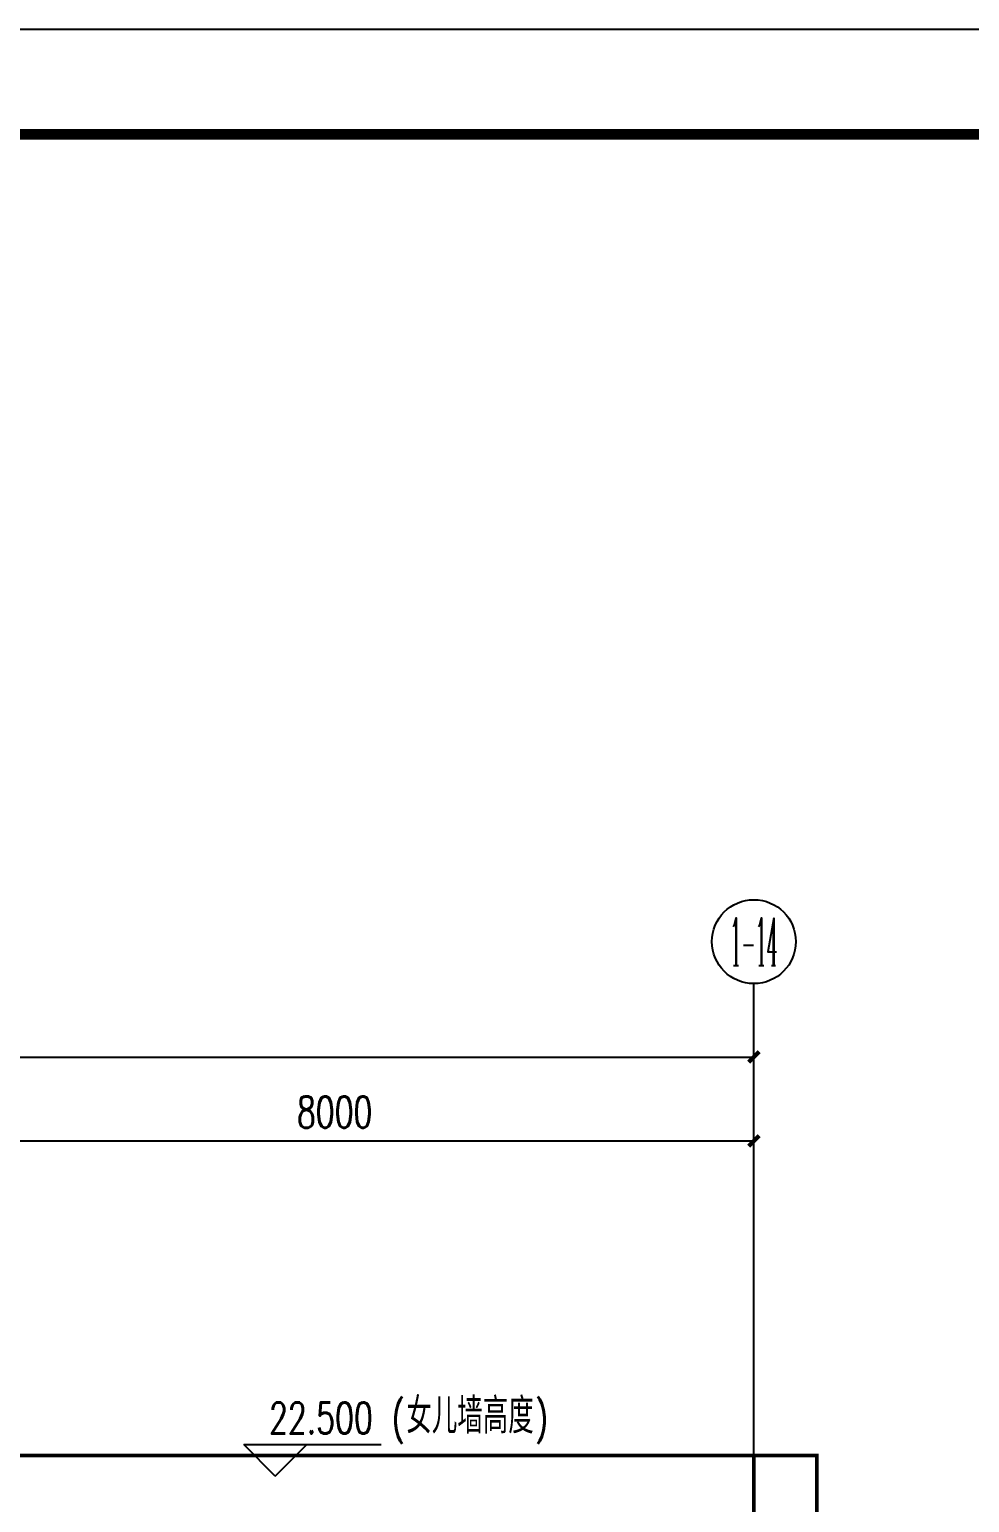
# Model space of a CAD drawing. Extents: x -6243262 to 3079315, y -2914302 to 172723.
# Drawn here: x -5449551 to -5440583, y -771823 to -757772 of the extents above; entities that cross this region are included whole.
import ezdxf
from ezdxf.enums import TextEntityAlignment as Align

# ---------------------------------------------------------------- set-up
doc = ezdxf.new("R2010")
doc.units = 0
doc.header["$LTSCALE"] = 1000
for name, color, linetype in [('AXIS', 3, 'Continuous'), ('AXIS_TEXT', 7, 'Continuous'), ('DIM_ELEV', 3, 'Continuous'), ('DOTE', 24, 'Continuous'), ('PUB_TEXT', 7, 'Continuous'), ('PUB_TITLE', 4, 'Continuous'), ('WALL-PARAPET', 6, 'Continuous'), ('WIRE-避雷', 4, 'Continuous')]:
    doc.layers.add(name, color=color, linetype=linetype)
doc.styles.add('_TCH_AXIS', font='COMPLEX', dxfattribs={"bigfont": 'GBCBIG'})
doc.styles.add('_TCH_DIM', font='SIMPLEX', dxfattribs={"bigfont": 'GBCBIG'})
doc.styles.add('_TCH_DIM_T3', font='SIMPLEX', dxfattribs={"width": 0.705882, "bigfont": 'GBCBIG'})
doc.styles.add('COMPLEX', font='COMPLEX')
doc.styles.add('TG_LINETYPE_THUND', font='SIMPLEX', dxfattribs={"width": 0.8, "height": 5.5, "bigfont": 'HZTXT'})
doc.linetypes.add('TG_×2', pattern='A,0.75,0,["×",TG_LINETYPE_THUND,S=0.1,R=0,X=-0.23,Y=-0.21],0.65,-0.13,0.13,-0.13', length=2)
doc.dimstyles.new('_TCH_ARCH&&100', dxfattribs={"dimtxt": 297.5, "dimasz": 100, "dimexe": 250, "dimexo": 300, "dimgap": 126.25, "dimtad": 1, "dimdec": 0, "dimzin": 0, "dimdsep": 46, "dimtxsty": '_TCH_DIM_T3', "dimblk": 'ARCHTICK', "dimcen": 0.09, "dimclrt": 7, "dimazin": 2, "dimtfac": 1, "dimtdec": 0, "dimtix": 1, "dimtmove": 2, "dimatfit": 3, "dimfxl": 0, "dimtolj": 1, "dimtzin": 0, "dimarcsym": 0})

# ---------------------------------------------------------------- blocks, each defined once
blk = doc.blocks.new('_ArchTick')
at = {"color": 0, "linetype": 'ByBlock', "const_width": 0.4}
blk.add_lwpolyline([(-0.5, -0.5), (0.5, 0.5)], dxfattribs=at)
blk = doc.blocks.new('*D362')
at = {"layer": 'AXIS', "color": 0, "lineweight": -2, "transparency": 16777216}
for p, q in [((1707117, -715681), (1707117, -713231)), ((1715117, -715681), (1715117, -713231)), ((1707117, -713481), (1715117, -713481))]:
    blk.add_line(p, q, dxfattribs=at)
at = {"layer": 'Defpoints', "color": 0, "transparency": 16777216}
for p in [(1715117, -713481), (1707117, -715981), (1715117, -715981)]:
    blk.add_point(p, dxfattribs=at)
at = {"layer": 'AXIS', "color": 0, "lineweight": -2, "transparency": 16777216, "xscale": 100, "yscale": 100, "zscale": 100, "rotation": 180}
blk.add_blockref('_ArchTick', (1707117, -713481), dxfattribs=at)
at = {"layer": 'AXIS', "color": 0, "lineweight": -2, "transparency": 16777216, "xscale": 100, "yscale": 100, "zscale": 100}
blk.add_blockref('_ArchTick', (1715117, -713481), dxfattribs=at)
at = {"layer": 'AXIS', "color": 7, "transparency": 16777216, "insert": (1711117, -713206), "char_height": 297.5, "attachment_point": 5, "style": '_TCH_DIM_T3'}
blk.add_mtext('\\A1;8000', dxfattribs=at)
blk = doc.blocks.new('*D371')
at = {"layer": 'AXIS', "color": 0, "lineweight": -2, "transparency": 16777216}
for p, q in [((1675117, -715681), (1675117, -712431)), ((1715117, -715681), (1715117, -712431)), ((1675117, -712681), (1715117, -712681))]:
    blk.add_line(p, q, dxfattribs=at)
at = {"layer": 'Defpoints', "color": 0, "transparency": 16777216}
for p in [(1715117, -712681), (1675117, -715981), (1715117, -715981)]:
    blk.add_point(p, dxfattribs=at)
at = {"layer": 'AXIS', "color": 0, "lineweight": -2, "transparency": 16777216, "xscale": 100, "yscale": 100, "zscale": 100, "rotation": 180}
blk.add_blockref('_ArchTick', (1675117, -712681), dxfattribs=at)
at = {"layer": 'AXIS', "color": 0, "lineweight": -2, "transparency": 16777216, "xscale": 100, "yscale": 100, "zscale": 100}
blk.add_blockref('_ArchTick', (1715117, -712681), dxfattribs=at)
at = {"layer": 'AXIS', "color": 7, "transparency": 16777216, "insert": (1695117, -712406), "char_height": 297.5, "attachment_point": 5, "style": '_TCH_DIM_T3'}
blk.add_mtext('\\A1;40000', dxfattribs=at)
blk = doc.blocks.new('_AXISO')
at = {"color": 0}
blk.add_circle((0, 0), 0.5, dxfattribs=at)
at = {"layer": 'AXIS_TEXT', "color": 0, "style": 'COMPLEX', "width": 1.041667}
blk.add_attdef('A', text='', height=0.56, dxfattribs=at).set_placement((-0.25, -0.28), (0.25, -0.28), align=Align.FIT)
blk = doc.blocks.new('46546')
at = {"layer": 'AXIS', "color": 8}
blk.add_line((1715117, -715980.5), (1715117, -711980.5), dxfattribs=at)
at = {"layer": 'DIM_ELEV', "color": 8}
for p, q in [((1710551, -716677.2), (1710251, -716377.2)), ((1710251, -716377.2), (1711560.9, -716377.2)), ((1710551, -716677.2), (1710851, -716377.2))]:
    blk.add_line(p, q, dxfattribs=at)
at = {"layer": 'DOTE', "color": 8}
blk.add_line((1715117, -733680.5), (1715117, -715980.5), dxfattribs=at)
at = {"layer": 'WALL-PARAPET', "color": 8}
for p, q in [((1715717, -716480.5), (1680017, -716480.5)), ((1715717, -725180.5), (1715717, -716480.5))]:
    blk.add_line(p, q, dxfattribs=at)
at = {"layer": 'AXIS', "color": 8}
ref = blk.add_blockref('_AXISO', (1715117, -711580.5), dxfattribs=dict(at, xscale=800, yscale=800, zscale=800))
ref.add_attrib('A', '1-14', dxfattribs={"layer": 'AXIS_TEXT', "color": 8, "height": 452.55, "style": '_TCH_AXIS', "width": 0.291667}).set_placement((1714890.8, -711806.8), (1715343.3, -711806.8), align=Align.FIT)
at = {"layer": 'DIM_ELEV', "color": 7, "style": '_TCH_DIM', "width": 0.705882}
blk.add_text('22.500', height=297.5, dxfattribs=at).set_placement((1710490.9, -716272.2))
at = {"layer": 'PUB_TEXT', "color": 8, "style": '_TCH_DIM', "width": 0.705882}
for s, p in [('(', (1711660.9, -716272.2)), (')', (1713029.6, -716272.2))]:
    blk.add_text(s, height=297.5, dxfattribs=at).set_placement(p)
at = {"layer": 'PUB_TEXT', "color": 8, "style": '_TCH_DIM'}
blk.add_text('女儿墙高度', height=337.59, dxfattribs=at).set_placement((1711800.9, -716272.2))
at = {"layer": 'AXIS', "color": 8}
for p1, distance, picture, middle in [((1675117, -715980.5), 3300, '*D371', (1695117, -712405.5)), ((1707117, -715980.5), 2500, '*D362', (1711117, -713205.5))]:
    dim = blk.add_aligned_dim(p1=p1, p2=(1715117, -715980.5), distance=distance, dimstyle='_TCH_ARCH&&100', dxfattribs=at)
    dim.commit()
    dim.dimension.update_dxf_attribs({"geometry": picture, "text_midpoint": middle})

msp = doc.modelspace()

# ---------------------------------------------------------------- linework, layer by layer
at = {"layer": 'PUB_TITLE'}
msp.add_lwpolyline([(-5491013.8, -799772.5), (-5431613.8, -799772.5), (-5431613.8, -757772.5), (-5491013.8, -757772.5)], close=True, dxfattribs=at)
at = {"layer": 'PUB_TITLE', "const_width": 100}
msp.add_lwpolyline([(-5489513.8, -798772.5), (-5432613.8, -798772.5), (-5432613.8, -758772.5), (-5489513.8, -758772.5)], close=True, dxfattribs=at)
at = {"layer": 'WIRE-避雷', "linetype": 'TG_×2', "const_width": 35}
for points in [[(-5482739.8, -771873), (-5477739.8, -771873), (-5477739.8, -771373), (-5442039.8, -771373), (-5442039.8, -780073), (-5442539.8, -780073), (-5442539.8, -786073), (-5458539.8, -786073), (-5458539.8, -787573), (-5461739.8, -787573), (-5461739.8, -786073), (-5479539.8, -786073), (-5479539.8, -787573), (-5482739.8, -787573), (-5482739.8, -771873)], [(-5442639.8, -771973), (-5442639.8, -771373)]]:
    msp.add_lwpolyline(points, dxfattribs=at)

# ---------------------------------------------------------------- block references
msp.add_blockref('46546', (-7157756.8, -54892.5))

doc.saveas('drawing.dxf')
